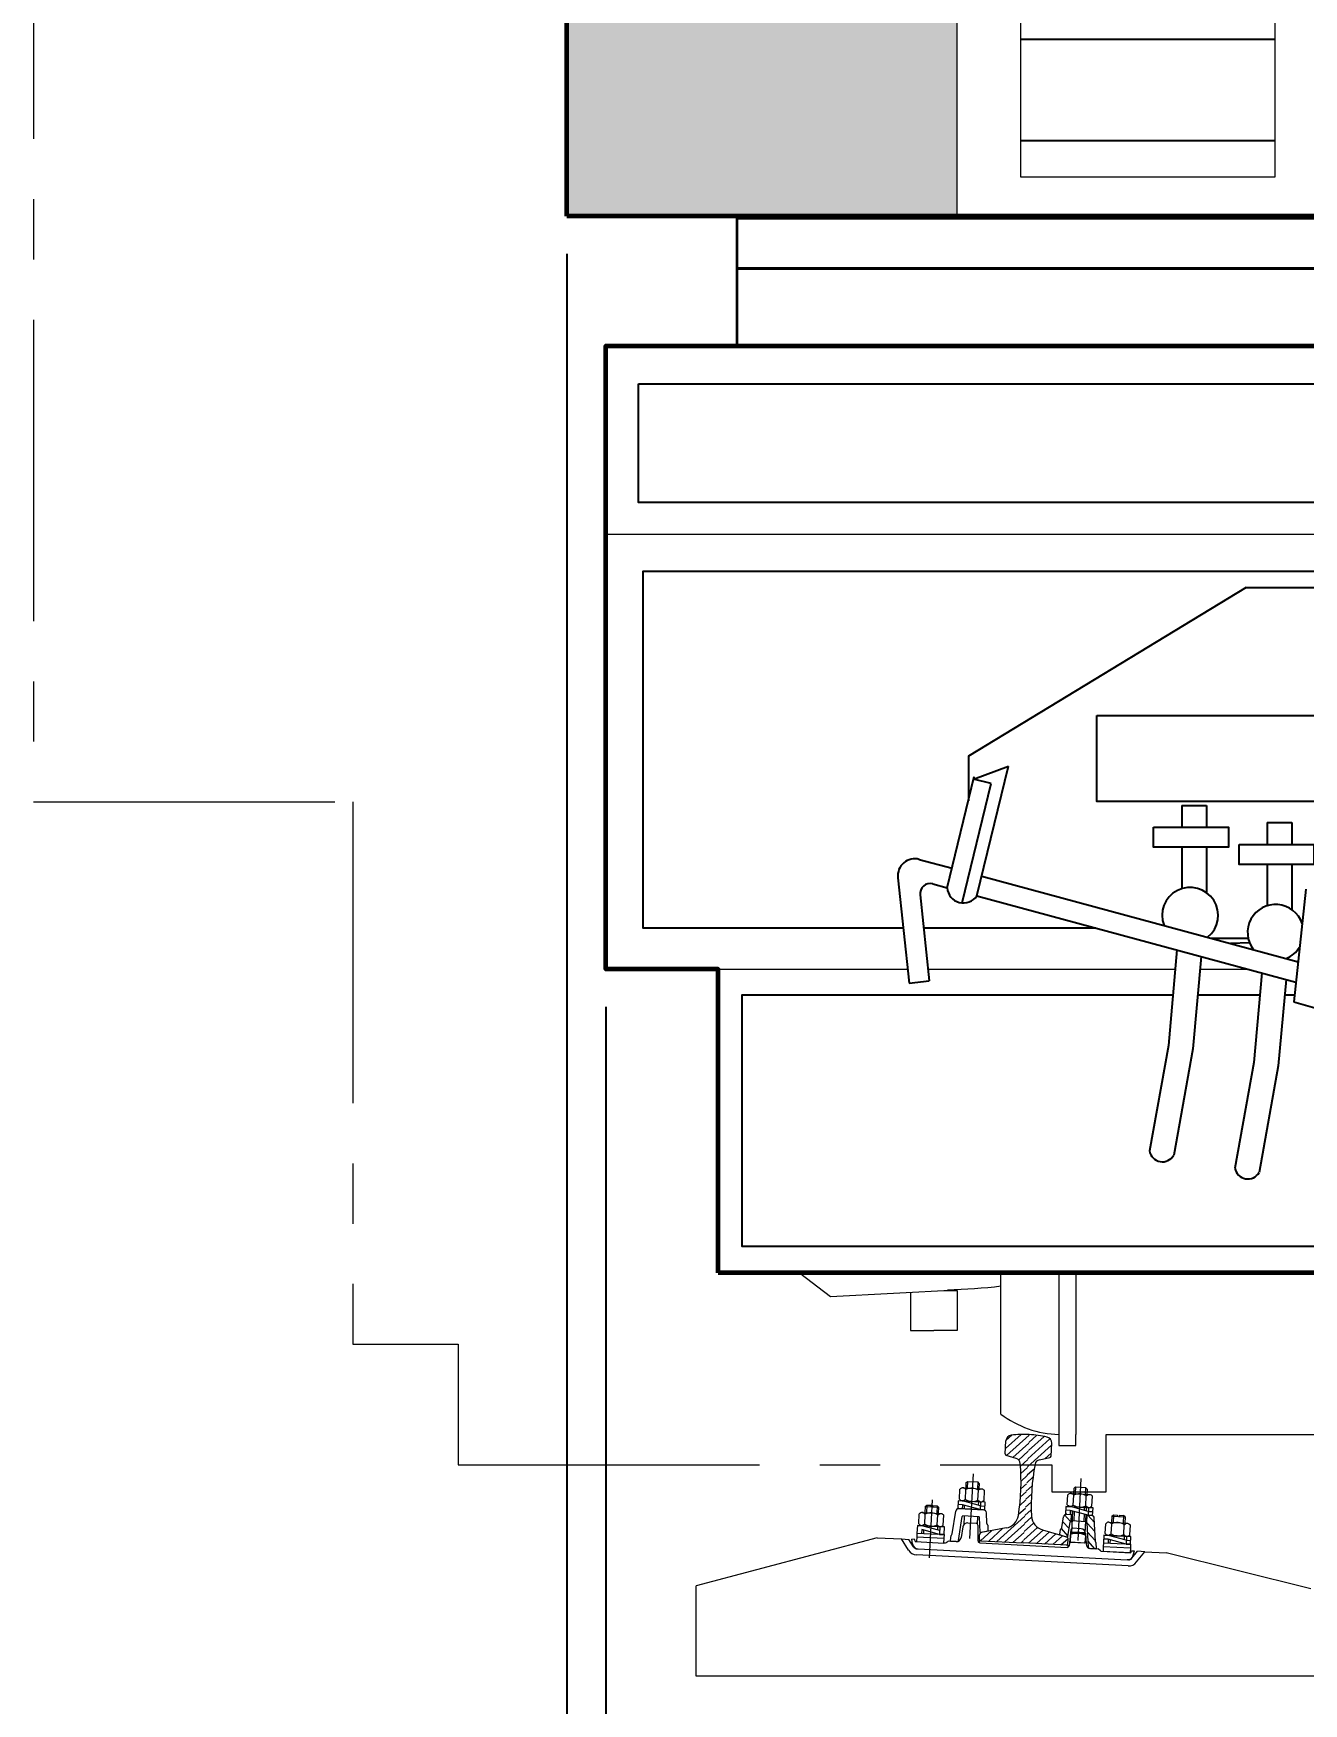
# Model space of a CAD drawing. Header units: millimetres. Extents: x -116888 to 30597, y -50310 to 30934.
# Drawn here: x -35903 to -33795, y -24440 to -21669 of the extents above; entities that cross this region are included whole.
import ezdxf

# ---------------------------------------------------------------- set-up
doc = ezdxf.new("R2010")
doc.units = ezdxf.units.MM
doc.set_wipeout_variables(frame=1)
for name, pattern in [('CENTER', [16, 10, -2, 2, -2]), ('K5LT32768', [0]), ('K5LT_AXLED', [19.5, 15, -1.5, 1.5, -1.5])]:
    doc.linetypes.add(name, pattern=pattern)
doc.layers.add('1.Основная', color=5, linetype='Continuous', lineweight=60, true_color=0x0000ff)
doc.layers.add('3.Осевая', color=7, linetype='CENTER', lineweight=0, true_color=0xff8000)
for name, color, linetype, lineweight in [('2.Тонкая', 7, 'Continuous', 18), ('второстепенные', 7, 'Continuous', 25), ('линии', 7, 'Continuous', 35), ('размеры', 7, 'Continuous', 15), ('штриховка', 7, 'Continuous', 9)]:
    doc.layers.add(name, color=color, linetype=linetype, lineweight=lineweight)
doc.styles.add('ГОСТ 2.304', font='CS_Gost2304.shx')
doc.dimstyles.new('СПДС', dxfattribs={"dimscale": 100, "dimtxt": 2.5, "dimasz": 2.5, "dimexe": 1.25, "dimexo": 0.625, "dimtad": 1, "dimdec": 0, "dimrnd": 0.001, "dimtxsty": 'ГОСТ 2.304', "dimblk": 'ARCHTICK', "dimblk1": 'ARCHTICK', "dimblk2": 'ARCHTICK', "dimcen": 2.5, "dimdle": 2, "dimadec": 0, "dimazin": 2, "dimtfac": 0.75, "dimtdec": 4, "dimtmove": 1, "dimatfit": 3, "dimfxl": 1, "dimtolj": 1, "dimarcsym": 1})
pattern_1 = [(132.0186, (-6076.577, -7434.657), (-7.076385, -6.375767), [])]

# ---------------------------------------------------------------- blocks, each defined once
blk = doc.blocks.new('*U99')
at = {"layer": 'штриховка', "ltscale": 1000}
h = blk.add_hatch(color=256, dxfattribs=at)
h.dxf.hatch_style = 1
h.paths.add_polyline_path([(-1565, 2293.5), (-1565, 2021.7), (-1291.2, 2021.7)], flags=17)
h.paths.add_polyline_path([(-1432.4, 2705.5), (-1565, 2705.5), (-1565, 2565.4), (-1017.3, 2021.7), (-917.4, 2021.7), (-917.4, 2194.4)])
h.paths.add_polyline_path([(-917.4, 2705.5), (-1158.5, 2705.5), (-917.4, 2466.2)], flags=17)
h = blk.add_hatch(color=2, dxfattribs=at)
h.dxf.hatch_style = 1
h.paths.add_polyline_path([(-1565, 2565.4), (-1565, 2293.5), (-1291.2, 2021.7), (-1017.3, 2021.7)])
h.paths.add_polyline_path([(-1158.5, 2705.5), (-1432.4, 2705.5), (-917.4, 2194.4), (-917.4, 2466.2)])
at = {"layer": 'штриховка', "ltscale": 5}
h = blk.add_hatch(dxfattribs=at)
h.set_pattern_fill('ANSI31', color=256, scale=3, angle=-2.9814, style=0)
h.set_pattern_definition([(42.0186, (-996.639, 4838.189), (-6.375767, 7.076385), [])])
h.paths.add_polyline_path([(-797.5, 0, 0.042681), (-827.3, -1, 0.365078), (-836.1, -10.4), (-837.2, -31.9, 0.340622), (-835.5, -34.4), (-818.9, -39.7, -0.301939), (-812.4, -47.9, -0.061945), (-815.4, -134.2, -0.317653), (-835.6, -154.8), (-876.5, -162.3, 0.347424), (-879.8, -166.1), (-880.2, -173.9, 0.414214), (-878.3, -176), (-806.9, -179.8)])
h = blk.add_hatch(dxfattribs=at)
h.set_pattern_fill('ANSI31', color=256, scale=3, angle=-2.9814, style=0)
h.set_pattern_definition([(42.0186, (-3253.075, 6870.566), (-6.375767, 7.076385), [])])
h.paths.add_polyline_path([(-732.9, -173.7, 0.347424), (-735.8, -169.7), (-775.7, -158, -0.317653), (-793.6, -135.4, -0.061945), (-787.7, -49.2, -0.301939), (-780.3, -41.7), (-763.3, -38.1, 0.340622), (-761.3, -35.8), (-760.2, -14.4, 0.365078), (-768, -4.1, 0.042681), (-797.5, 0), (-806.9, -179.8), (-735.4, -183.5, 0.414214), (-733.3, -181.6)])
h = blk.add_hatch(dxfattribs=at)
h.set_pattern_fill('ANSI31', color=256, scale=3, angle=87.0186, style=0)
h.set_pattern_definition(pattern_1)
h.paths.add_polyline_path([(-727.7, -132.3), (-735.2, -132, 0.385314), (-740.4, -136.2), (-743.1, -154.2, -0.245802), (-744.8, -156.5, 0.245802), (-745.3, -157.2), (-746.6, -165.4, 0.307453), (-746.1, -166.4), (-734.3, -170, 0.388939), (-733.3, -169.2), (-729.6, -145.2, -0.385314), (-728.6, -144.3), (-728.3, -144.3)])
h = blk.add_hatch(dxfattribs=at)
h.set_pattern_fill('ANSI31', color=256, scale=3, angle=87.0186, style=0)
h.set_pattern_definition(pattern_1)
h.paths.add_polyline_path([(-689.5, -138.8, 0.385314), (-694.3, -134.1), (-701.7, -133.7), (-702.4, -145.7), (-702.1, -145.7, -0.385314), (-701.2, -146.6), (-699.3, -187.1, 0.148634), (-698.9, -188.2, 0.107827), (-695.6, -189.1), (-686.8, -189.5, 0.443716), (-685.7, -188.5), (-686.1, -180.2, 0.224693), (-686.5, -179.4, -0.224693), (-687.7, -177.1)])
at = {"layer": '1.Основная', "ltscale": 1000}
blk.add_lwpolyline([(-1565, 2021.7), (-1565, 3549.6), (-634.2, 4376.1), (634.4, 4376), (1565, 3549.6), (1565, 2021.7)], close=True, dxfattribs=at)
at = {"layer": '2.Тонкая', "linetype": 'K5LT32768', "lineweight": 18}
blk.add_line((-1127.5, 229.2), (-918.1, 240.5), dxfattribs=at)
at = {"layer": '2.Тонкая', "ltscale": 1000}
for points in [[(-812.1, 2087.4), (-389.1, 2087.4), (-389.1, 2955), (-812.1, 2955)], [(-917.4, 2021.7), (-1565, 2021.7), (-1565, 2705.5), (-917.4, 2705.5)]]:
    blk.add_lwpolyline(points, close=True, dxfattribs=at)
at = {"layer": '2.Тонкая', "linetype": 'Continuous', "lineweight": 0}
for points in [[(-994.2, 236.4), (-994.2, 172.9), (-955.8, 172.9)], [(-938.4, 239.4), (-917.3, 239.4), (-917.3, 172.9), (-955.8, 172.9)]]:
    blk.add_lwpolyline(points, dxfattribs=at)
at = {"layer": '2.Тонкая', "linetype": 'K5LT32768', "lineweight": 18}
blk.add_lwpolyline([(-748.3, 0.1), (-748.3, -18.1), (-720, -18.1), (-720, 0.1)], dxfattribs=at)
at = {"layer": '2.Тонкая', "linetype": 'Continuous', "lineweight": 0, "extrusion": (0, 0, -1)}
blk.add_ellipse((-960.7, 370.4), major_axis=(362.8, 0), ratio=0.361331, start_param=1.244856, end_param=1.494712, dxfattribs=at)
at = {"layer": '2.Тонкая', "linetype": 'K5LT32768', "lineweight": 18}
blk.add_ellipse((-743.1, 168.2), major_axis=(0, 168.1), ratio=1, start_param=2.493984, end_param=3.110616, dxfattribs=at)
at = {"layer": 'второстепенные', "color": 9, "ltscale": 1000, "true_color": 0xb7b7b7}
for p, q in [((-389.1, 2314.8), (-812.1, 2314.8)), ((-389.1, 2147), (-812.1, 2147))]:
    blk.add_line(p, q, dxfattribs=at)
at = {"layer": 'линии', "color": 5, "ltscale": 1000, "true_color": 0x0000ff}
blk.add_lwpolyline([(-1282.6, 1935.2), (1282.6, 1935.2), (1282.6, 2018.1), (-1282.6, 2018.1)], close=True, dxfattribs=at)
at = {"layer": 'штриховка', "ltscale": 5}
for p, q in [((-837.2, -31.9), (-836.1, -10.2)), ((-761.3, -35.8), (-760.2, -14.1)), ((-818.9, -39.7), (-835.5, -34.4)), ((-780.3, -41.7), (-763.3, -38.1)), ((-902.5, -80), (-902.9, -88.4)), ((-902.5, -80), (-899.8, -77.6)), ((-899.8, -77.6), (-900.4, -88.5)), ((-899.8, -77.6), (-882.9, -78.5)), ((-890.7, -65.1), (-896.3, -172.6)), ((-882.9, -78.5), (-883.4, -89.4)), ((-880.5, -81.1), (-882.9, -78.5)), ((-880.5, -81.1), (-880.9, -89.5)), ((-711.6, -72.9), (-716.9, -175.7)), ((-958.4, -108.3), (-963.4, -204.7)), ((-915.5, -109.7), (-916.2, -122.5)), ((-870.6, -112.1), (-915.5, -109.7)), ((-913.4, -107), (-912.5, -90.7)), ((-908.6, -110.1), (-877.5, -111.7)), ((-878.4, -118.1), (-908, -110.1)), ((-907.5, -88.1), (-876.3, -89.8)), ((-903.3, -107.6), (-902.4, -91.2)), ((-882.5, -108.6), (-881.7, -92.3)), ((-872.5, -109.2), (-871.6, -92.8)), ((-734.4, -116.4), (-733.5, -100)), ((-728.5, -97.5), (-697.3, -99.1)), ((-724.3, -116.9), (-723.4, -100.5)), ((-723.5, -89.3), (-723.9, -97.7)), ((-723.5, -89.3), (-720.8, -86.9)), ((-720.8, -86.9), (-721.4, -97.8)), ((-720.8, -86.9), (-703.9, -87.8)), ((-703.9, -87.8), (-704.4, -98.7)), ((-701.5, -90.4), (-703.9, -87.8)), ((-703.5, -118), (-702.7, -101.6)), ((-701.5, -90.4), (-701.9, -98.8)), ((-693.5, -118.5), (-692.6, -102.1)), ((-980.9, -148.1), (-980.1, -131.7)), ((-975, -129.2), (-943.9, -130.8)), ((-970.9, -148.6), (-970, -132.3)), ((-969.9, -119.4), (-970.5, -129.4)), ((-969.9, -119.4), (-967.3, -117)), ((-969.9, -119.4), (-948, -120.5)), ((-967.3, -117), (-968, -129.5)), ((-967.3, -117), (-960.3, -117.3)), ((-960.3, -117.3), (-960.5, -119.8)), ((-957.3, -117.5), (-957.5, -120)), ((-957.3, -117.5), (-950.3, -117.9)), ((-950.3, -117.9), (-951, -130.4)), ((-948, -120.5), (-950.3, -117.9)), ((-950.1, -149.7), (-949.2, -133.3)), ((-948, -120.5), (-948.5, -130.6)), ((-940, -150.2), (-939.2, -133.9)), ((-925.2, -164.8), (-919.4, -126.9)), ((-916.2, -122.5), (-899.5, -123.4)), ((-908.4, -116.5), (-915.9, -116.1)), ((-914.7, -175.9), (-908.6, -135.8)), ((-914.2, -122.6), (-873.3, -124.8)), ((-873.3, -124.8), (-914.2, -122.6)), ((-908.4, -116.5), (-908.7, -122.9)), ((-878.7, -124.5), (-908.4, -116.5)), ((-881.1, -136.4), (-907.6, -135)), ((-905.3, -135.1), (-906.1, -149.6)), ((-904.9, -123.1), (-904.6, -117.5)), ((-883.4, -136.2), (-884, -147.7)), ((-881.9, -111.5), (-882.2, -117.1)), ((-879, -161.6), (-880.2, -137.3)), ((-878.1, -111.7), (-878.7, -124.5)), ((-878.7, -124.5), (-871.3, -124.9)), ((-878.4, -118.1), (-870.9, -118.5)), ((-871.3, -124.9), (-870.6, -112.1)), ((-867.7, -147.7), (-868.5, -129.5)), ((-743.1, -154.2), (-740.4, -136.2)), ((-736.5, -119.1), (-737.2, -131.8)), ((-737.2, -131.8), (-725.7, -132.4)), ((-737.2, -131.8), (-725.9, -132.4)), ((-729.4, -125.8), (-736.9, -125.5)), ((-691.6, -121.4), (-736.5, -119.1)), ((-735.5, -119.1), (-692.6, -121.4)), ((-735.2, -132), (-725.7, -132.4)), ((-729.4, -125.8), (-729.7, -132.2)), ((-729.6, -119.4), (-698.5, -121)), ((-699.7, -133.8), (-729.4, -125.8)), ((-699.4, -127.4), (-729, -119.5)), ((-727.7, -132.3), (-728.3, -144.3)), ((-725.4, -126.9), (-727.3, -163.1)), ((-725.9, -132.4), (-725.6, -126.8)), ((-725.1, -120.5), (-725, -119.7)), ((-722.9, -127.6), (-723.7, -142.8)), ((-722.6, -121.2), (-722.5, -119.8)), ((-706.2, -132.1), (-706.8, -143.7)), ((-705.8, -125.7), (-705.6, -120.7)), ((-703.7, -132.7), (-705.3, -164.3)), ((-701.7, -133.7), (-703.7, -133.6)), ((-702.9, -120.8), (-703.2, -126.4)), ((-701.7, -133.7), (-702.4, -145.7)), ((-694.3, -134.1), (-701.7, -133.7)), ((-699.1, -121), (-699.7, -133.8)), ((-699.7, -133.8), (-692.2, -134.2)), ((-699.4, -127.4), (-691.9, -127.8)), ((-692.2, -134.2), (-691.6, -121.4)), ((-660.4, -135.5), (-660.9, -145.5)), ((-660.4, -135.5), (-657.7, -133.1)), ((-660.4, -135.5), (-638.4, -136.6)), ((-657.7, -133.1), (-658.4, -145.7)), ((-657.7, -133.1), (-650.7, -133.5)), ((-650.7, -133.5), (-650.9, -136)), ((-647.7, -133.6), (-647.9, -136.1)), ((-647.7, -133.6), (-640.8, -134)), ((-640.8, -134), (-641.4, -146.5)), ((-638.4, -136.6), (-640.8, -134)), ((-638.4, -136.6), (-638.9, -146.7)), ((-983.8, -163.6), (-984.1, -169.6)), ((-983.1, -150.8), (-983.8, -163.6)), ((-983.8, -163.6), (-949.3, -165.4)), ((-938.2, -153.1), (-983.1, -150.8)), ((-982.1, -150.8), (-939.2, -153.1)), ((-975.9, -157.6), (-976.3, -164)), ((-975.9, -157.6), (-976.3, -164)), ((-946.3, -165.5), (-975.9, -157.6)), ((-946, -159.1), (-975.6, -151.2)), ((-972.5, -164.2), (-972.2, -158.6)), ((-949.4, -152.5), (-949.7, -158.1)), ((-949.3, -165.4), (-949.3, -164.7)), ((-938.8, -165.9), (-949.3, -165.4)), ((-945.6, -152.7), (-946.3, -165.5)), ((-946.3, -165.5), (-938.8, -165.9)), ((-938.8, -165.9), (-939.1, -171.9)), ((-938.8, -165.9), (-938.2, -153.1)), ((-907.6, -153.2), (-910.3, -170.7)), ((-899.3, -146.4), (-885.6, -147.1)), ((-882.7, -150.1), (-882.5, -176.5)), ((-880.2, -173.9), (-879.8, -166.1)), ((-866.2, -160.3), (-877.8, -162.5)), ((-835.6, -154.8), (-876.5, -162.3)), ((-865.4, -159.2), (-865.8, -150.9)), ((-775.7, -158), (-735.8, -169.7)), ((-746.6, -165.4), (-745.3, -157.2)), ((-733.3, -169.2), (-729.6, -145.2)), ((-728.3, -158.2), (-731.3, -184.4)), ((-727.2, -161.7), (-728.8, -161.6)), ((-728.6, -164.9), (-728.7, -166.4)), ((-728.6, -144.3), (-726.3, -144.4)), ((-705.3, -162.8), (-727.2, -161.7)), ((-726.2, -142.7), (-704.3, -143.9)), ((-711.4, -156.2), (-725.2, -155.5)), ((-704.4, -145.6), (-702.1, -145.7)), ((-704.2, -166.2), (-704.3, -167.7)), ((-703.9, -163.8), (-703, -181.5)), ((-699.3, -187.1), (-701.2, -146.6)), ((-687.7, -177.1), (-689.5, -138.8)), ((-671.3, -164.2), (-670.5, -147.9)), ((-665.5, -145.3), (-634.3, -146.9)), ((-661.3, -164.7), (-660.4, -148.4)), ((-640.5, -165.8), (-639.7, -149.5)), ((-630.4, -166.3), (-629.6, -150)), ((-1050, -171.1), (-1350, -251.1)), ((-1050, -171.1), (-1009.3, -173.2)), ((-997.8, -191.6), (-1009.3, -173.2)), ((-1009.3, -173.2), (-997.1, -173.9)), ((-989.3, -186.3), (-997.1, -173.9)), ((-991.2, -181.2), (-992.3, -173.6)), ((-987.3, -173.9), (-992.3, -173.6)), ((-986.9, -176.6), (-987.3, -173.9)), ((-986.9, -176.6), (-987.3, -173.9)), ((-986, -177.5), (-939.1, -179.9)), ((-986, -177.5), (-939.1, -179.9)), ((-984.1, -169.6), (-984.5, -177.5)), ((-984.1, -169.6), (-939.1, -171.9)), ((-983.8, -189.6), (-981.8, -189.7)), ((-981.8, -189.7), (-634.9, -207.8)), ((-939.1, -171.9), (-939.5, -179.9)), ((-933.7, -178.2), (-931.9, -176.8)), ((-918.6, -177.5), (-931.9, -176.8)), ((-928.3, -175.9), (-927.1, -167.6)), ((-927.4, -177), (-916.8, -177.6)), ((-880.3, -175.9), (-880.5, -179.3)), ((-878.3, -176), (-880.3, -175.9)), ((-879.6, -179.5), (-734.5, -187.1)), ((-878.3, -176), (-806.9, -179.8)), ((-735.4, -183.5), (-806.9, -179.8)), ((-745.9, -166.5), (-734.6, -170)), ((-733.4, -183.6), (-735.4, -183.5)), ((-733.4, -183.6), (-733.6, -187.1)), ((-733.3, -181.6), (-732.9, -173.7)), ((-703.1, -180), (-730.6, -178.5)), ((-728.7, -166.4), (-729.3, -177.6)), ((-728.3, -178.7), (-705.9, -179.8)), ((-704.3, -167.7), (-704.9, -178.9)), ((-686.8, -189.5), (-697.4, -189)), ((-695.5, -189.1), (-682.8, -189.8)), ((-686.1, -180.2), (-687.7, -177.1)), ((-685.7, -188.5), (-686.1, -180.2)), ((-679.2, -192.8), (-682.8, -189.8)), ((-677.4, -193.5), (-629.5, -196)), ((-674.5, -185.7), (-674.9, -193.7)), ((-630, -196), (-674.9, -193.7)), ((-674.2, -179.7), (-674.5, -185.7)), ((-674.5, -185.7), (-629.5, -188)), ((-673.5, -166.9), (-674.2, -179.7)), ((-674.2, -179.7), (-639.7, -181.5)), ((-666.4, -173.7), (-673.8, -173.3)), ((-628.6, -169.2), (-673.5, -166.9)), ((-672.5, -167), (-629.6, -169.2)), ((-666.4, -173.7), (-666.7, -180.1)), ((-666.4, -173.7), (-666.7, -180.1)), ((-636.7, -181.6), (-666.4, -173.7)), ((-636.4, -175.2), (-666, -167.3)), ((-662.9, -180.3), (-662.6, -174.7)), ((-639.9, -168.7), (-640.1, -174.2)), ((-639.7, -181.5), (-639.7, -180.8)), ((-629.2, -182), (-639.7, -181.5)), ((-636.1, -168.9), (-636.7, -181.6)), ((-636.7, -181.6), (-629.2, -182)), ((-636.4, -175.2), (-628.9, -175.6)), ((-629.5, -188), (-630, -196)), ((-629.2, -182), (-629.5, -188)), ((-629.2, -182), (-628.6, -169.2)), ((-628.5, -195.3), (-627.8, -192.6)), ((-627.8, -192.6), (-622.8, -192.9)), ((-627.1, -205.2), (-618, -193.6)), ((-624.7, -200.3), (-622.8, -192.9)), ((-605.8, -194.3), (-618, -193.6)), ((-633.5, -217.9), (-984.3, -199.6)), ((-632.9, -207.9), (-634.9, -207.8)), ((-619.2, -211.3), (-605.8, -194.3)), ((-605.8, -194.3), (-570, -196.1)), ((-330, -256.1), (-570, -196.1)), ((-1350, -401.1), (-1350, -251.1)), ((0, -401.1), (-1350, -401.1))]:
    blk.add_line(p, q, dxfattribs=at)
for centre, radius, start, end in [((-806.6, -174.8), 175, 87.0186, 96.7945), ((-826.1, -10.9), 10, 96.7945, 177.0186), ((-806.6, -174.8), 175, 77.2427, 87.0186), ((-770.2, -13.8), 10, 357.0186, 77.2427), ((-834.7, -32), 2.5, 177.0186, 252.2584), ((-821.8, -48.7), 9.5, 5.0539, 72.2584), ((-1161, -78.7), 350, 350.8753, 5.0539), ((-444.1, -116.1), 350, 168.9833, 183.1619), ((-778.4, -51), 9.5, 101.7788, 168.9833), ((-763.8, -35.7), 2.5, 281.7788, 357.0186), ((-892, -90.4), 20.6, 236.6408, 297.3964), ((-893, -109.5), 20.6, 56.6408, 117.3964), ((-714, -118.8), 20.6, 56.6408, 117.3964), ((-960.5, -150.5), 20.6, 56.6408, 117.3964), ((-914.4, -127.6), 5, 87.0186, 171.308), ((-907.6, -136), 1, 87.0186, 171.308), ((-881.2, -137.4), 1, 2.7292, 87.0186), ((-873.5, -129.8), 5, 2.7292, 87.0186), ((-840.1, -130.3), 25, 280.3849, 350.8753), ((-768.6, -134), 25, 183.1619, 253.6523), ((-735.4, -136.9), 5, 87.0186, 171.308), ((-713, -99.7), 20.6, 236.6408, 297.3964), ((-694.5, -139.1), 5, 2.7292, 87.0186), ((-959.6, -131.4), 20.6, 236.6408, 297.3964), ((-928.1, -164.3), 3, 300.6535, 351.308), ((-899.7, -154.4), 8, 87.0186, 171.308), ((-885.7, -150.1), 3, 0.5949, 87.0186), ((-875.8, -166.3), 4, 100.3849, 177.0186), ((-878, -161.6), 1, 182.7292, 281.0548), ((-864.7, -147.6), 3, 182.7292, 237.9678), ((-866.8, -151), 1, 2.7292, 57.9678), ((-866.4, -159.3), 1, 281.0548, 2.7292), ((-745.6, -165.6), 1, 171.308, 252.9824), ((-744.3, -157.4), 1, 116.0694, 171.308), ((-746.1, -153.8), 3, 296.0694, 351.308), ((-728.6, -145.3), 1, 87.0186, 171.308), ((-727.7, -166.4), 1, 106.7347, 177.0186), ((-727.6, -164.9), 1, 109.7792, 177.0186), ((-725.3, -158.5), 3, 87.0186, 173.4423), ((-717.8, -192.2), 30, 64.258, 109.7792), ((-728.3, -163.1), 1, 289.7926, 357.0186), ((-718.1, -198.3), 34.3, 67.3025, 106.7347), ((-711.9, -164.2), 8, 2.7292, 87.0186), ((-704.3, -164.3), 1, 177.0186, 244.2446), ((-705.2, -166.1), 1, 357.0186, 64.258), ((-702.2, -146.7), 1, 2.7292, 87.0186), ((-650, -147.6), 20.6, 236.6408, 297.3964), ((-651, -166.6), 20.6, 56.6408, 117.3964), ((-983.4, -182.6), 17, 212.0186, 267.0186), ((-981.3, -179.7), 10, 188.3285, 267.0186), ((-983.4, -182.6), 7, 212.0186, 267.0186), ((-985.9, -176.5), 1, 188.3285, 267.0186), ((-985.9, -176.5), 1, 188.3285, 267.0186), ((-938.7, -171.9), 8, 267.0186, 308.4976), ((-927.4, -176), 1, 171.308, 267.0186), ((-926.1, -167.8), 1, 120.6535, 171.308), ((-918.2, -169.5), 8, 267.0186, 351.308), ((-916.7, -175.6), 2, 267.0186, 351.308), ((-879.5, -176.5), 3, 180.5949, 267.0186), ((-878.2, -174), 2, 177.0186, 267.0186), ((-736.9, -173.5), 4, 357.0186, 73.6523), ((-735.3, -181.5), 2, 267.0186, 357.0186), ((-734.3, -169), 1, 252.9824, 351.308), ((-734.3, -184.1), 3, 267.0186, 353.4423), ((-728.3, -177.7), 1, 177.0186, 267.0186), ((-705.9, -178.8), 1, 267.0186, 357.0186), ((-705.3, -167.6), 1, 357.0186, 67.3025), ((-695, -181.1), 8, 182.7292, 267.0186), ((-697.3, -187), 2, 182.7292, 267.0186), ((-686.7, -188.5), 1, 267.0186, 2.7292), ((-677.2, -190.5), 3, 229.3972, 267.0186), ((-634.4, -197.8), 10, 267.0186, 345.7087), ((-632.6, -200.9), 17, 267.0186, 322.0186), ((-632.6, -200.9), 7, 267.0186, 322.0186), ((-629.4, -195), 1, 267.0186, 345.7087)]:
    blk.add_arc(centre, radius, start, end, dxfattribs=at)
for points in [[(-903.3, -107.6), (-908.6, -110.1), (-913.4, -107)], [(-902.4, -91.2), (-907.5, -88.1), (-912.5, -90.7)], [(-882.5, -108.6), (-877.5, -111.7), (-872.5, -109.2)], [(-881.7, -92.3), (-876.3, -89.8), (-871.6, -92.8)], [(-723.4, -100.5), (-728.5, -97.5), (-733.5, -100)], [(-702.7, -101.6), (-697.3, -99.1), (-692.6, -102.1)], [(-970, -132.3), (-975, -129.2), (-980.1, -131.7)], [(-949.2, -133.3), (-943.9, -130.8), (-939.2, -133.9)], [(-724.3, -116.9), (-729.6, -119.4), (-734.4, -116.4)], [(-703.5, -118), (-698.5, -121), (-693.5, -118.5)], [(-970.9, -148.6), (-976.2, -151.1), (-980.9, -148.1)], [(-950.1, -149.7), (-945.1, -152.8), (-940, -150.2)], [(-661.3, -164.7), (-666.6, -167.3), (-671.3, -164.2)], [(-660.4, -148.4), (-665.5, -145.3), (-670.5, -147.9)], [(-640.5, -165.8), (-635.5, -168.9), (-630.4, -166.3)], [(-639.7, -149.5), (-634.3, -146.9), (-629.6, -150)]]:
    blk.add_spline(points, degree=3, dxfattribs=at)
blk.add_wipeout([(1313.7, 268.3), (-1313.7, 268.3), (-1313.7, 772.3), (-1500, 772.3), (-1500, 1806.7), (1500, 1806.7), (1500, 772.3), (1313.7, 772.3)]).dxf.layer = 'штриховка'
at = {"layer": '1.Основная', "ltscale": 1000}
blk.add_lwpolyline([(-1313.7, 268.3), (-1313.7, 772.3), (-1500, 772.3), (-1500, 1806.7), (1500, 1806.7), (1500, 772.3), (1313.7, 772.3), (1313.7, 268.3)], close=True, dxfattribs=at)
at = {"layer": '2.Тонкая', "ltscale": 1000}
for p, q in [((-1500, 1494), (1500, 1494)), ((-1313.7, 772.3), (-999.1, 772.3)), ((-965.5, 772.3), (-555.2, 772.3)), ((-514, 772.3), (-433.7, 772.3))]:
    blk.add_line(p, q, dxfattribs=at)
at = {"layer": '2.Тонкая', "linetype": 'K5LT32768', "lineweight": 18}
for p, q in [((-1178.4, 268.3), (-1127.5, 229.2)), ((-844.5, 34.1), (-844.5, 268.3)), ((-748.3, 268.3), (-748.3, 0.1)), ((-720, 268.3), (-720, 0.1))]:
    blk.add_line(p, q, dxfattribs=at)
at = {"layer": 'второстепенные', "color": 9, "ltscale": 1000, "true_color": 0xb7b7b7}
for p, q in [((-437.4, 1405.9), (-51.9, 1405.9)), ((-889.7, 1087.8), (-832.1, 1109)), ((-884.2, 894), (-832.1, 1109)), ((-933.4, 907.3), (-888.7, 1092)), ((-860.4, 1080.7), (-889.7, 1087.8)), ((-908.5, 882.3), (-860.4, 1080.7)), ((-980, 954.6), (-925.6, 939.9)), ((-1015.5, 924.2), (-996.7, 749.3)), ((-876.3, 926.5), (-351.4, 784.7)), ((-978.7, 895.6), (-963.4, 752.9)), ((-957.4, 913.8), (-933.4, 907.3)), ((-884.2, 894), (-355, 751)), ((-338.6, 904.9), (-358.5, 718.2)), ((-431.9, 816), (-463.6, 814.8)), ((-996.7, 749.3), (-963.4, 752.9)), ((-358.5, 718.2), (-315.8, 705.9))]:
    blk.add_line(p, q, dxfattribs=at)
for points in [[(-1445.7, 1743.8), (1437.4, 1743.8), (1437.4, 1546.7), (-1445.7, 1546.7)], [(-685.3, 1193.3), (-307.3, 1193.3), (-307.3, 1050.8), (-685.3, 1050.8)], [(-591.1, 1007.9), (-467, 1007.9), (-467, 974.7), (-591.1, 974.7)], [(-449.3, 979.5), (-325.2, 979.5), (-325.2, 946.2), (-449.3, 946.2)]]:
    blk.add_lwpolyline(points, close=True, dxfattribs=at)
for points in [[(-51.9, 1432), (-1438.5, 1432), (-1438.5, 840.7), (-1006.5, 840.7)], [(-437.4, 1405.9), (-898.5, 1125.6), (-898.5, 1051.5)], [(-544.4, 1043.9), (-544.4, 1007.9)], [(-544.4, 1043.9), (-503.4, 1043.9)], [(-503.4, 1043.9), (-503.4, 1007.9)], [(-402.6, 1015.5), (-402.6, 979.5)], [(-402.6, 1015.5), (-361.6, 1015.5)], [(-361.6, 1015.5), (-361.6, 979.5)], [(-544.4, 974.7), (-544.4, 905.9)], [(-503.4, 974.7), (-503.4, 899.5)], [(-402.6, 946.2), (-402.6, 877.5)], [(-361.6, 946.2), (-361.6, 871)], [(-972.8, 840.7), (-686.9, 840.7)], [(-552.3, 804.3), (-566.6, 645.7), (-597.9, 470.8)], [(-495.7, 823.7), (-434.2, 823.7)], [(-512.1, 793.4), (-525.9, 640.3), (-557.6, 463.6)], [(-367.9, 791.4), (-368.1, 789.2)], [(-411.3, 766.2), (-424.8, 617.3), (-456.1, 442.4)], [(-371.2, 755.3), (-384.1, 611.8), (-415.8, 435.1)], [(-559, 729.5), (-1274.4, 729.5), (-1274.4, 312.9), (66.8, 312.9)], [(-414.6, 729.5), (-517.9, 729.5)], [(-357.3, 729.5), (-373.5, 729.5)]]:
    blk.add_lwpolyline(points, dxfattribs=at)
for centre, radius, start, end in [((-530.4, 861.6), 46.5, 308.6339, 201.1178), ((-388.6, 833.1), 46.5, 19.0685, 217.6045), ((-388.6, 833.1), 46.5, 292.1472, 328.7177), ((-576.5, 474.4), 21.7, 189.3676, 330.3056), ((-434.7, 445.9), 21.7, 189.3676, 330.3056)]:
    blk.add_arc(centre, radius, start, end, dxfattribs=at)
for centre, major_axis, start_param, end_param in [((-987.3, 927.2), (0, 28.3), 6.019219, 7.961163), ((-961.8, 897.4), (0, 17), 6.019219, 7.961163), ((-906.5, 909.2), (0, 27), 1.639705, 4.115548)]:
    blk.add_ellipse(centre, major_axis=major_axis, ratio=1, start_param=start_param, end_param=end_param, dxfattribs=at)
at = {"layer": 'линии', "color": 5, "ltscale": 1000, "true_color": 0x0000ff}
blk.add_lwpolyline([(-1282.6, 1806.7), (1282.6, 1806.7), (1282.6, 1935.2), (-1282.6, 1935.2)], close=True, dxfattribs=at)
blk = doc.blocks.new('_ArchTick')
at = {"color": 0, "linetype": 'ByBlock', "lineweight": 30, "const_width": 0.15}
blk.add_lwpolyline([(-0.5, -0.5), (0.5, 0.5)], dxfattribs=at)
blk = doc.blocks.new('*D74')
at = {"layer": 'Defpoints', "color": 0, "ltscale": 100}
for p in [(-34952.8, -23221.8), (-31952.8, -23221.8), (-31952.8, -25232.9)]:
    blk.add_point(p, dxfattribs=at)
at = {"layer": 'размеры', "color": 0, "lineweight": -2, "ltscale": 1000}
for p, q in [((-34952.8, -23284.3), (-34952.8, -25357.9)), ((-31952.8, -23284.3), (-31952.8, -25357.9)), ((-35152.8, -25232.9), (-31752.8, -25232.9))]:
    blk.add_line(p, q, dxfattribs=at)
at = {"layer": 'размеры', "color": 0, "lineweight": -2, "ltscale": 100, "xscale": 250, "yscale": 250, "zscale": 250, "rotation": 180}
blk.add_blockref('_ArchTick', (-34952.8, -25232.9), dxfattribs=at)
at = {"layer": 'размеры', "color": 0, "lineweight": -2, "ltscale": 100, "xscale": 250, "yscale": 250, "zscale": 250}
blk.add_blockref('_ArchTick', (-31952.8, -25232.9), dxfattribs=at)
at = {"layer": 'размеры', "color": 0, "ltscale": 100, "insert": (-33452.8, -25040.2), "char_height": 250, "attachment_point": 5, "style": 'ГОСТ 2.304'}
blk.add_mtext('\\A1;3000', dxfattribs=at)
blk = doc.blocks.new('*D72')
at = {"layer": 'Defpoints', "color": 0, "ltscale": 100}
for p in [(-35017.8, -21972.4), (-31887.8, -21972.4), (-31887.8, -26055.5)]:
    blk.add_point(p, dxfattribs=at)
at = {"layer": 'размеры', "color": 0, "lineweight": -2, "ltscale": 1000}
for p, q in [((-35017.8, -22034.9), (-35017.8, -26180.5)), ((-31887.8, -22034.9), (-31887.8, -26180.5)), ((-35217.8, -26055.5), (-31687.8, -26055.5))]:
    blk.add_line(p, q, dxfattribs=at)
at = {"layer": 'размеры', "color": 0, "lineweight": -2, "ltscale": 100, "xscale": 250, "yscale": 250, "zscale": 250, "rotation": 180}
blk.add_blockref('_ArchTick', (-35017.8, -26055.5), dxfattribs=at)
at = {"layer": 'размеры', "color": 0, "lineweight": -2, "ltscale": 100, "xscale": 250, "yscale": 250, "zscale": 250}
blk.add_blockref('_ArchTick', (-31887.8, -26055.5), dxfattribs=at)
at = {"layer": 'размеры', "color": 0, "ltscale": 100, "insert": (-33452.8, -25862.8), "char_height": 250, "attachment_point": 5, "style": 'ГОСТ 2.304'}
blk.add_mtext('\\A1;3130', dxfattribs=at)

msp = doc.modelspace()

# ---------------------------------------------------------------- linework, layer by layer
at = {"layer": '3.Осевая', "color": 1, "lineweight": 20, "ltscale": 50}
msp.add_lwpolyline([(-35902.8, -19744.1), (-35902.8, -22944.1), (-35372.8, -22944.1), (-35372.8, -23844.1), (-35197.8, -23844.1), (-35197.8, -24044.1), (-34212.8, -24044.1), (-34212.8, -24089.1), (-34122.8, -24089.1), (-34122.8, -23994.1), (-33452.8, -23994.1), (-32782.8, -23994.1), (-32782.8, -24089.1), (-32692.8, -24089.1), (-32692.8, -24044.1), (-31707.8, -24044.1), (-31707.8, -23844.1), (-31532.8, -23844.1), (-31532.8, -22944.1), (-31002.8, -22944.1), (-31002.8, -19744.1)], dxfattribs=at)

# ---------------------------------------------------------------- next in the draw order: block references
at = {"layer": '3.Осевая', "color": 30, "linetype": 'K5LT_AXLED', "ltscale": 200, "true_color": 0xff8000}
msp.add_blockref('*U99', (-33452.8, -23994.1), dxfattribs=at)

# ---------------------------------------------------------------- next in the draw order: dimensions: what is measured, and where the dimension line sits
at = {"layer": 'размеры', "ltscale": 1000}
for base, p1, p2, picture, middle in [((-31887.8, -26055.5), (-35017.8, -21972.4), (-31887.8, -21972.4), '*D72', (-33452.8, -25862.8)), ((-31952.8, -25232.9), (-34952.8, -23221.8), (-31952.8, -23221.8), '*D74', (-33452.8, -25040.2))]:
    dim = msp.add_linear_dim(base=base, p1=p1, p2=p2, dimstyle='СПДС', override={"dimscale": 100, "dimlfac": 1, "dimtxsty": 'ГОСТ 2.304', "dimblk1": 'ArchTick', "dimblk2": 'ArchTick', "dimsah": 1, "dimfxl": 1.25, "dimtolj": 1}, dxfattribs=at)
    dim.commit()
    dim.dimension.update_dxf_attribs({"geometry": picture, "text_midpoint": middle})

doc.saveas('drawing.dxf')
